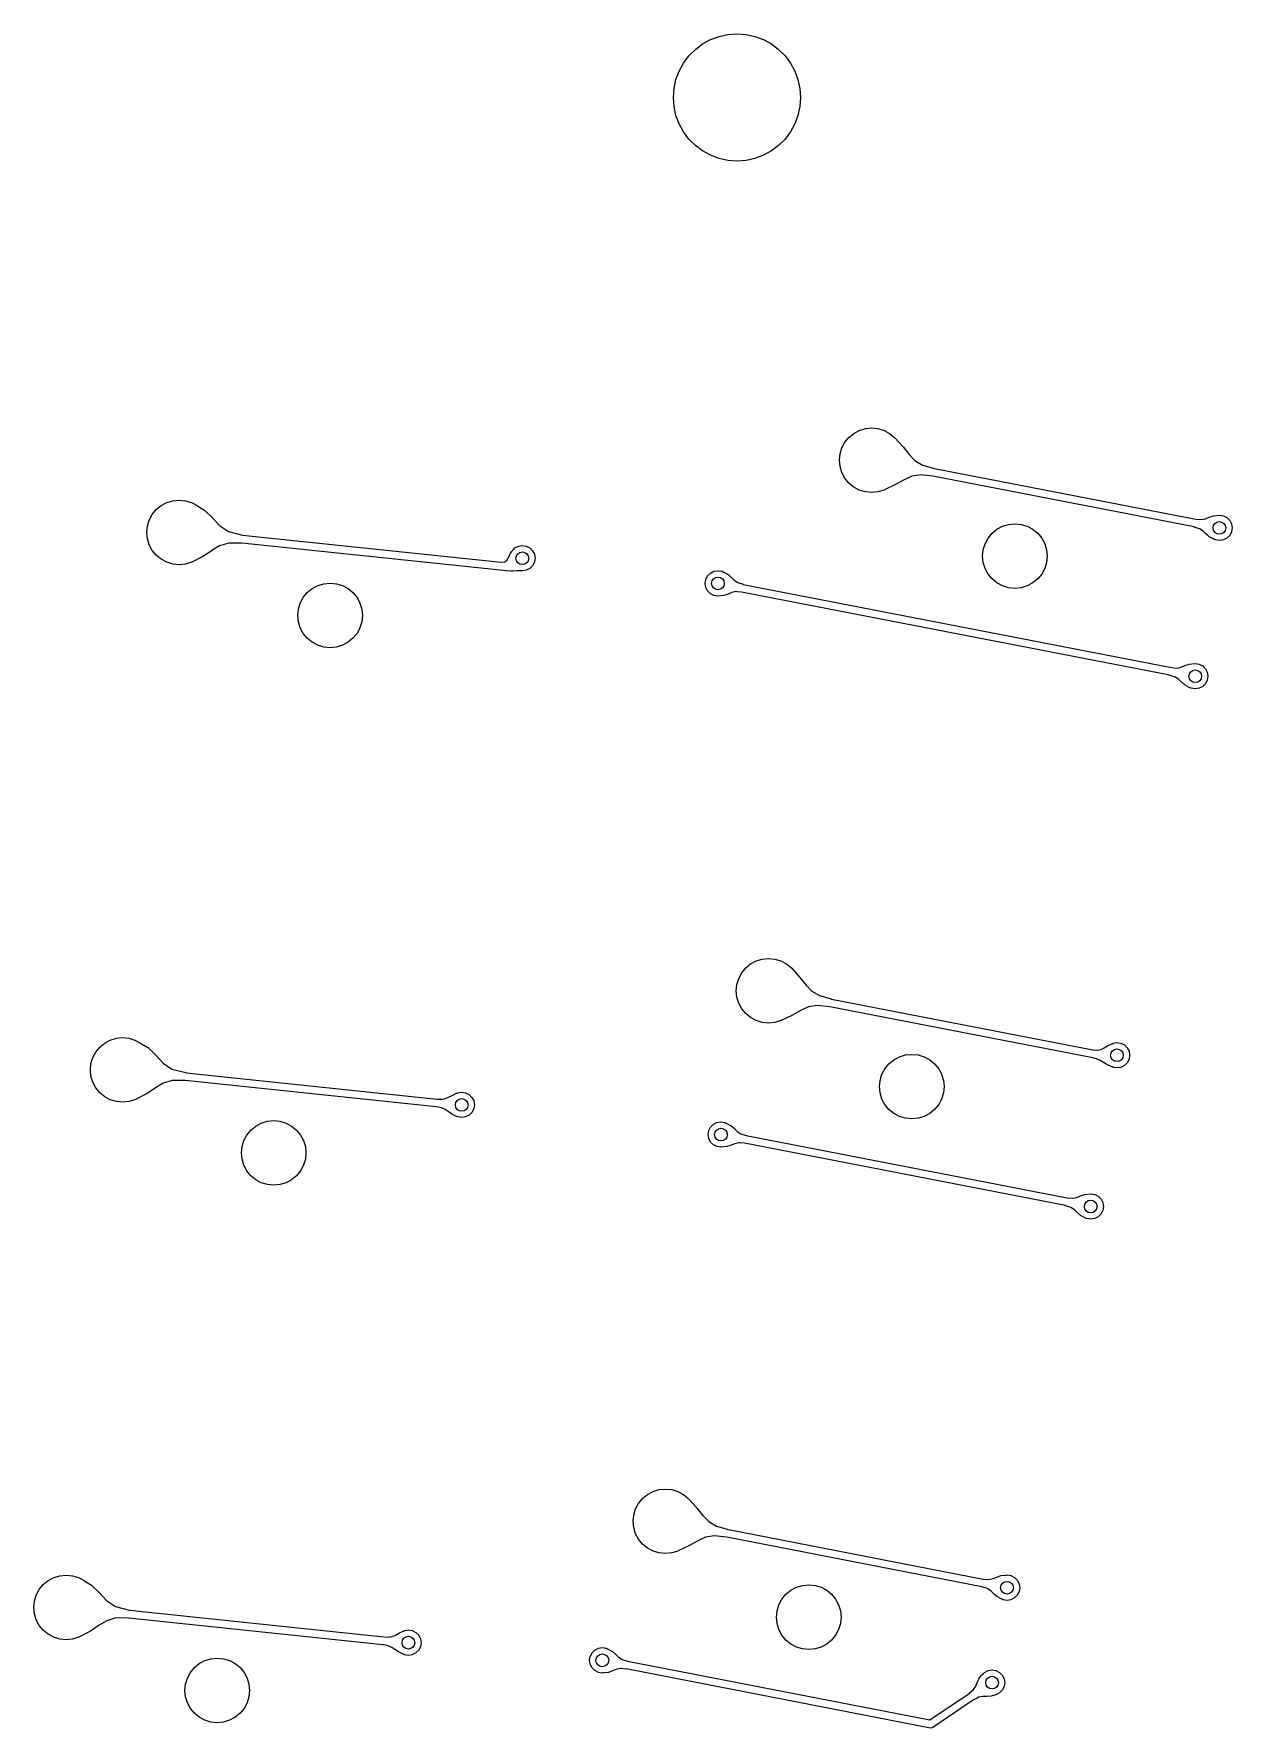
# Model space of a CAD drawing. Extents: x 95 to 380, y -206 to -92.
# Drawn here: x 94.7 to 132.4, y -144.9 to -91.6 of the extents above; entities that cross this region are included whole.
import ezdxf

# ---------------------------------------------------------------- set-up
doc = ezdxf.new("R2010")
doc.units = 0
doc.layers.add('BLACK', color=7, linetype='CONTINUOUS')

msp = doc.modelspace()

# ---------------------------------------------------------------- linework, layer by layer
at = {"layer": 'BLACK', "linetype": 'CONTINUOUS'}
for p, q in [((116.545373, -91.667852), (116.830003, -91.647495)), ((116.830003, -91.647495), (117.114633, -91.667852)), ((115.318504, -92.337774), (115.520282, -92.135996)), ((115.520282, -92.135996), (115.748721, -91.964988)), ((115.748721, -91.964988), (115.999173, -91.828231)), ((115.999173, -91.828231), (116.266538, -91.728509)), ((116.266538, -91.728509), (116.545373, -91.667852)), ((117.114633, -91.667852), (117.393468, -91.728509)), ((117.393468, -91.728509), (117.660833, -91.828231)), ((117.660833, -91.828231), (117.911285, -91.964988)), ((117.911285, -91.964988), (118.139724, -92.135996)), ((118.139724, -92.135996), (118.341502, -92.337774)), ((115.010739, -92.816665), (115.147496, -92.566213)), ((115.147496, -92.566213), (115.318504, -92.337774)), ((118.341502, -92.337774), (118.51251, -92.566213)), ((118.51251, -92.566213), (118.649267, -92.816665)), ((114.85036, -93.362865), (114.911017, -93.08403)), ((114.911017, -93.08403), (115.010739, -92.816665)), ((118.649267, -92.816665), (118.748989, -93.08403)), ((118.748989, -93.08403), (118.809646, -93.362865)), ((114.830003, -93.647495), (114.85036, -93.362865)), ((114.85036, -93.932125), (114.830003, -93.647495)), ((118.809646, -93.362865), (118.830003, -93.647495)), ((118.830003, -93.647495), (118.809646, -93.932125)), ((114.911017, -94.21096), (114.85036, -93.932125)), ((115.010739, -94.478325), (114.911017, -94.21096)), ((118.748989, -94.21096), (118.649267, -94.478325)), ((118.809646, -93.932125), (118.748989, -94.21096)), ((115.147496, -94.728777), (115.010739, -94.478325)), ((115.318504, -94.957216), (115.147496, -94.728777)), ((118.51251, -94.728777), (118.341502, -94.957216)), ((118.649267, -94.478325), (118.51251, -94.728777)), ((115.520282, -95.158994), (115.318504, -94.957216)), ((115.748721, -95.330002), (115.520282, -95.158994)), ((115.999173, -95.466759), (115.748721, -95.330002)), ((117.911285, -95.330002), (117.660833, -95.466759)), ((118.139724, -95.158994), (117.911285, -95.330002)), ((118.341502, -94.957216), (118.139724, -95.158994)), ((116.266538, -95.566481), (115.999173, -95.466759)), ((116.545373, -95.627138), (116.266538, -95.566481)), ((116.830003, -95.647495), (116.545373, -95.627138)), ((117.114633, -95.627138), (116.830003, -95.647495)), ((117.393468, -95.566481), (117.114633, -95.627138)), ((117.660833, -95.466759), (117.393468, -95.566481)), ((120.223337, -104.494719), (120.34969, -104.340758)), ((120.34969, -104.340758), (120.503651, -104.214405)), ((120.503651, -104.214405), (120.679304, -104.120516)), ((120.679304, -104.120516), (120.869898, -104.0627)), ((120.869898, -104.0627), (121.06811, -104.043178)), ((121.06811, -104.043178), (121.266322, -104.0627)), ((121.266322, -104.0627), (121.456916, -104.120516)), ((121.456916, -104.120516), (121.632569, -104.214405)), ((121.632569, -104.214405), (121.78653, -104.340758)), ((121.78653, -104.340758), (121.793357, -104.349076)), ((121.793357, -104.349076), (121.794345, -104.349487)), ((121.794345, -104.349487), (121.794771, -104.349937)), ((121.794771, -104.349937), (122.055661, -104.640522)), ((120.05211, -105.059178), (120.071632, -104.860966)), ((120.071632, -104.860966), (120.129448, -104.670372)), ((120.129448, -104.670372), (120.223337, -104.494719)), ((122.055661, -104.640522), (122.056126, -104.641073)), ((122.056126, -104.641073), (122.245694, -104.880357)), ((122.245694, -104.880357), (122.245699, -104.880363)), ((122.245699, -104.880363), (122.413623, -105.053454)), ((120.071632, -105.25739), (120.05211, -105.059178)), ((120.129448, -105.447984), (120.071632, -105.25739)), ((120.223337, -105.623637), (120.129448, -105.447984)), ((122.413623, -105.053454), (122.42733, -105.067583)), ((122.42733, -105.067583), (122.427332, -105.067585)), ((122.427332, -105.067585), (122.580677, -105.157118)), ((122.580677, -105.157118), (122.672215, -105.210564)), ((122.672215, -105.210564), (122.672217, -105.210564)), ((122.672217, -105.210564), (122.67222, -105.210566)), ((122.67222, -105.210566), (122.859328, -105.263241)), ((122.859328, -105.263241), (123.041399, -105.314498)), ((123.041399, -105.314498), (123.046305, -105.318362)), ((123.046305, -105.318362), (131.263704, -106.91383)), ((120.34969, -105.777598), (120.223337, -105.623637)), ((120.503651, -105.903951), (120.34969, -105.777598)), ((120.679304, -105.99784), (120.503651, -105.903951)), ((120.869898, -106.055656), (120.679304, -105.99784)), ((121.456916, -105.99784), (121.266322, -106.055656)), ((121.466831, -105.99254), (121.456916, -105.99784)), ((121.468057, -105.992471), (121.466831, -105.99254)), ((121.821694, -105.822087), (121.468057, -105.992471)), ((121.822395, -105.82172), (121.821694, -105.822087)), ((122.089288, -105.670097), (121.822395, -105.82172)), ((122.328677, -105.562737), (122.089288, -105.670097)), ((122.610246, -105.520196), (122.328677, -105.562737)), ((122.61025, -105.520196), (122.610246, -105.520196)), ((122.993374, -105.561667), (122.61025, -105.520196)), ((122.99644, -105.560907), (122.993374, -105.561667)), ((131.213189, -107.156249), (122.99644, -105.560907)), ((98.557396, -106.611896), (98.711357, -106.485543)), ((98.711357, -106.485543), (98.88701, -106.391654)), ((98.88701, -106.391654), (99.077604, -106.333838)), ((99.077604, -106.333838), (99.275816, -106.314316)), ((99.275816, -106.314316), (99.474028, -106.333838)), ((99.474028, -106.333838), (99.664622, -106.391654)), ((99.664622, -106.391654), (99.840275, -106.485543)), ((99.840275, -106.485543), (99.867739, -106.508082)), ((99.867739, -106.508082), (100.072888, -106.625675)), ((121.06811, -106.075178), (120.869898, -106.055656)), ((121.266322, -106.055656), (121.06811, -106.075178)), ((98.279338, -107.132104), (98.337154, -106.94151)), ((98.337154, -106.94151), (98.431043, -106.765857)), ((98.431043, -106.765857), (98.557396, -106.611896)), ((100.072888, -106.625675), (100.075215, -106.627428)), ((100.075215, -106.627428), (100.333327, -106.878042)), ((100.333327, -106.878042), (100.333803, -106.878533)), ((100.333803, -106.878533), (100.549623, -107.11514)), ((100.549623, -107.11514), (100.829046, -107.304807)), ((125.186741, -107.13598), (125.377335, -107.078164)), ((125.377335, -107.078164), (125.575547, -107.058642)), ((125.575547, -107.058642), (125.773759, -107.078164)), ((125.773759, -107.078164), (125.964353, -107.13598)), ((131.263704, -106.91383), (131.266694, -106.913045)), ((131.266694, -106.913045), (131.442099, -106.927047)), ((131.442099, -106.927047), (131.573709, -106.899125)), ((131.573709, -106.899125), (131.687466, -106.851259)), ((131.687466, -106.851259), (131.688176, -106.85099)), ((131.688176, -106.85099), (131.819876, -106.806105)), ((131.819876, -106.806105), (131.822394, -106.805548)), ((131.822394, -106.805548), (131.997395, -106.786882)), ((131.997395, -106.786882), (131.99887, -106.787316)), ((131.99887, -106.787316), (132.010303, -106.785506)), ((132.010303, -106.785506), (132.13391, -106.805083)), ((132.13391, -106.805083), (132.245417, -106.861899)), ((132.245417, -106.861899), (132.33391, -106.950392)), ((132.33391, -106.950392), (132.390726, -107.061899)), ((132.390726, -107.061899), (132.410303, -107.185506)), ((98.259816, -107.330316), (98.279338, -107.132104)), ((98.279338, -107.528528), (98.259816, -107.330316)), ((98.337154, -107.719122), (98.279338, -107.528528)), ((100.829046, -107.304807), (101.268683, -107.412697)), ((101.268683, -107.412697), (101.273996, -107.416598)), ((101.273996, -107.416598), (109.404693, -108.26929)), ((124.636885, -107.685836), (124.730774, -107.510183)), ((124.730774, -107.510183), (124.857127, -107.356222)), ((124.857127, -107.356222), (125.011088, -107.229869)), ((125.011088, -107.229869), (125.186741, -107.13598)), ((125.964353, -107.13598), (126.140006, -107.229869)), ((126.140006, -107.229869), (126.293967, -107.356222)), ((126.293967, -107.356222), (126.42032, -107.510183)), ((126.42032, -107.510183), (126.514209, -107.685836)), ((131.218573, -107.160738), (131.213189, -107.156249)), ((131.38567, -107.212847), (131.218573, -107.160738)), ((131.385675, -107.212849), (131.38567, -107.212847)), ((131.496986, -107.286945), (131.385675, -107.212849)), ((131.49699, -107.286948), (131.496986, -107.286945)), ((131.496992, -107.28695), (131.49699, -107.286948)), ((131.58436, -107.37292), (131.496992, -107.28695)), ((131.584898, -107.373416), (131.58436, -107.37292)), ((131.631518, -107.413693), (131.584898, -107.373416)), ((131.689711, -107.463966), (131.631518, -107.413693)), ((131.691785, -107.465399), (131.689711, -107.463966)), ((131.789116, -107.518145), (131.691785, -107.465399)), ((131.845848, -107.54889), (131.789116, -107.518145)), ((131.846913, -107.549398), (131.845848, -107.54889)), ((131.854287, -107.549416), (131.846913, -107.549398)), ((131.886696, -107.565929), (131.854287, -107.549416)), ((132.010303, -107.585506), (131.886696, -107.565929)), ((132.13391, -107.565929), (132.010303, -107.585506)), ((132.245417, -107.509113), (132.13391, -107.565929)), ((132.33391, -107.42062), (132.245417, -107.509113)), ((132.390726, -107.309113), (132.33391, -107.42062)), ((132.410303, -107.185506), (132.390726, -107.309113)), ((98.431043, -107.894775), (98.337154, -107.719122)), ((98.557396, -108.048736), (98.431043, -107.894775)), ((98.711357, -108.175089), (98.557396, -108.048736)), ((98.88701, -108.268978), (98.711357, -108.175089)), ((100.044, -108.075228), (99.675894, -108.26322)), ((100.045255, -108.074485), (100.044, -108.075228)), ((100.313176, -107.89244), (100.045255, -108.074485)), ((100.313206, -107.892421), (100.313176, -107.89244)), ((100.550519, -107.74647), (100.313206, -107.892421)), ((100.836855, -107.661946), (100.550519, -107.74647)), ((100.83686, -107.661945), (100.836855, -107.661946)), ((101.241884, -107.663713), (100.83686, -107.661945)), ((101.245217, -107.66254), (101.241884, -107.663713)), ((109.37938, -108.515596), (101.245217, -107.66254)), ((109.602129, -108.19478), (109.649061, -108.09782)), ((109.649061, -108.09782), (109.701622, -107.981634)), ((109.701622, -107.981634), (109.702882, -107.979491)), ((109.702882, -107.979491), (109.740713, -107.928465)), ((109.740713, -107.928465), (109.752526, -107.905283)), ((109.752526, -107.905283), (109.773317, -107.884491)), ((109.773317, -107.884491), (109.785223, -107.868434)), ((109.785223, -107.868434), (109.792904, -107.863829)), ((109.792904, -107.863829), (109.793764, -107.864044)), ((109.793764, -107.864044), (109.841019, -107.81679)), ((109.841019, -107.81679), (109.952526, -107.759974)), ((109.952526, -107.759974), (110.076133, -107.740397)), ((110.076133, -107.740397), (110.19974, -107.759974)), ((110.19974, -107.759974), (110.311247, -107.81679)), ((110.311247, -107.81679), (110.39974, -107.905283)), ((110.39974, -107.905283), (110.456556, -108.01679)), ((110.456556, -108.01679), (110.476133, -108.140397)), ((110.476133, -108.140397), (110.456556, -108.264004)), ((124.559547, -108.074642), (124.579069, -107.87643)), ((124.579069, -108.272854), (124.559547, -108.074642)), ((124.579069, -107.87643), (124.636885, -107.685836)), ((126.514209, -107.685836), (126.572025, -107.87643)), ((126.572025, -107.87643), (126.591547, -108.074642)), ((126.591547, -108.074642), (126.572025, -108.272854)), ((99.077604, -108.326794), (98.88701, -108.268978)), ((99.275816, -108.346316), (99.077604, -108.326794)), ((99.474028, -108.326794), (99.275816, -108.346316)), ((99.664622, -108.268978), (99.474028, -108.326794)), ((99.675306, -108.263266), (99.664622, -108.268978)), ((99.675894, -108.26322), (99.675306, -108.263266)), ((109.384595, -108.518361), (109.37938, -108.515596)), ((109.546368, -108.533753), (109.384595, -108.518361)), ((109.404693, -108.26929), (109.408524, -108.267733)), ((109.408524, -108.267733), (109.529407, -108.256626)), ((109.529407, -108.256626), (109.602129, -108.19478)), ((109.546767, -108.533784), (109.546368, -108.533753)), ((109.561106, -108.534654), (109.546767, -108.533784)), ((109.727357, -108.552089), (109.561106, -108.534654)), ((109.732239, -108.552603), (109.727357, -108.552089)), ((109.751301, -108.546956), (109.732239, -108.552603)), ((109.765775, -108.542669), (109.751301, -108.546956)), ((109.777225, -108.542836), (109.765775, -108.542669)), ((109.777519, -108.542836), (109.777225, -108.542836)), ((109.901448, -108.541518), (109.777519, -108.542836)), ((109.901449, -108.541519), (109.901448, -108.541518)), ((110.064536, -108.540471), (109.901449, -108.541519)), ((110.067859, -108.539086), (110.064536, -108.540471)), ((110.076133, -108.540397), (110.067859, -108.539086)), ((110.19974, -108.52082), (110.076133, -108.540397)), ((110.311247, -108.464004), (110.19974, -108.52082)), ((110.39974, -108.375511), (110.311247, -108.464004)), ((110.456556, -108.264004), (110.39974, -108.375511)), ((115.849059, -108.809709), (115.905875, -108.698202)), ((115.905875, -108.698202), (115.994368, -108.609709)), ((115.994368, -108.609709), (116.105875, -108.552893)), ((116.105875, -108.552893), (116.229482, -108.533316)), ((116.229482, -108.533316), (116.353089, -108.552893)), ((116.353089, -108.552893), (116.385503, -108.569408)), ((116.385503, -108.569408), (116.392869, -108.569427)), ((116.392869, -108.569427), (116.393943, -108.56994)), ((116.393943, -108.56994), (116.548009, -108.653492)), ((116.548009, -108.653492), (116.550089, -108.654931)), ((116.550089, -108.654931), (116.654844, -108.745613)), ((124.636885, -108.463448), (124.579069, -108.272854)), ((124.730774, -108.639101), (124.636885, -108.463448)), ((124.857127, -108.793062), (124.730774, -108.639101)), ((126.42032, -108.639101), (126.293967, -108.793062)), ((126.514209, -108.463448), (126.42032, -108.639101)), ((126.572025, -108.272854), (126.514209, -108.463448)), ((103.184147, -109.376993), (103.3105, -109.223032)), ((103.3105, -109.223032), (103.464461, -109.096679)), ((103.464461, -109.096679), (103.640114, -109.00279)), ((103.640114, -109.00279), (103.830708, -108.944974)), ((103.830708, -108.944974), (104.02892, -108.925452)), ((104.02892, -108.925452), (104.227132, -108.944974)), ((104.227132, -108.944974), (104.417726, -109.00279)), ((104.417726, -109.00279), (104.593379, -109.096679)), ((104.593379, -109.096679), (104.74734, -109.223032)), ((104.74734, -109.223032), (104.873693, -109.376993)), ((115.829482, -108.933316), (115.849059, -108.809709)), ((115.849059, -109.056923), (115.829482, -108.933316)), ((115.905875, -109.16843), (115.849059, -109.056923)), ((115.994368, -109.256923), (115.905875, -109.16843)), ((116.666011, -109.220088), (116.552294, -109.26776)), ((116.654844, -108.745613), (116.655403, -108.74613)), ((116.655403, -108.74613), (116.742696, -108.832256)), ((116.797607, -109.192313), (116.666011, -109.220088)), ((116.742696, -108.832256), (116.853974, -108.906499)), ((116.797608, -109.192313), (116.797607, -109.192313)), ((116.797609, -109.192313), (116.797608, -109.192313)), ((116.835964, -109.195386), (116.797609, -109.192313)), ((116.972966, -109.206365), (116.835964, -109.195386)), ((116.853974, -108.906499), (116.853977, -108.9065)), ((116.853977, -108.9065), (117.021097, -108.958674)), ((116.975846, -109.205608), (116.972966, -109.206365)), ((130.451307, -111.822787), (116.975846, -109.205608)), ((117.021097, -108.958674), (117.026557, -108.963229)), ((117.026557, -108.963229), (130.502017, -111.580407)), ((125.011088, -108.919415), (124.857127, -108.793062)), ((125.186741, -109.013304), (125.011088, -108.919415)), ((125.377335, -109.07112), (125.186741, -109.013304)), ((125.575547, -109.090642), (125.377335, -109.07112)), ((125.773759, -109.07112), (125.575547, -109.090642)), ((125.964353, -109.013304), (125.773759, -109.07112)), ((126.140006, -108.919415), (125.964353, -109.013304)), ((126.293967, -108.793062), (126.140006, -108.919415)), ((103.01292, -109.941452), (103.032442, -109.74324)), ((103.032442, -109.74324), (103.090258, -109.552646)), ((103.090258, -109.552646), (103.184147, -109.376993)), ((104.873693, -109.376993), (104.967582, -109.552646)), ((104.967582, -109.552646), (105.025398, -109.74324)), ((105.025398, -109.74324), (105.04492, -109.941452)), ((116.105875, -109.313739), (115.994368, -109.256923)), ((116.229482, -109.333316), (116.105875, -109.313739)), ((116.240906, -109.331506), (116.229482, -109.333316)), ((116.242387, -109.331943), (116.240906, -109.331506)), ((116.417336, -109.313336), (116.242387, -109.331943)), ((116.419863, -109.31278), (116.417336, -109.313336)), ((116.551535, -109.268048), (116.419863, -109.31278)), ((116.552294, -109.26776), (116.551535, -109.268048)), ((103.032442, -110.139664), (103.01292, -109.941452)), ((103.090258, -110.330258), (103.032442, -110.139664)), ((105.025398, -110.139664), (104.967582, -110.330258)), ((105.04492, -109.941452), (105.025398, -110.139664)), ((103.184147, -110.505911), (103.090258, -110.330258)), ((103.3105, -110.659872), (103.184147, -110.505911)), ((103.464461, -110.786225), (103.3105, -110.659872)), ((103.640114, -110.880114), (103.464461, -110.786225)), ((104.593379, -110.786225), (104.417726, -110.880114)), ((104.74734, -110.659872), (104.593379, -110.786225)), ((104.873693, -110.505911), (104.74734, -110.659872)), ((104.967582, -110.330258), (104.873693, -110.505911)), ((103.830708, -110.93793), (103.640114, -110.880114)), ((104.02892, -110.957452), (103.830708, -110.93793)), ((104.227132, -110.93793), (104.02892, -110.957452)), ((104.417726, -110.880114), (104.227132, -110.93793)), ((130.456768, -111.827342), (130.451307, -111.822787)), ((130.623887, -111.879514), (130.456768, -111.827342)), ((130.502017, -111.580407), (130.504898, -111.579651)), ((130.504898, -111.579651), (130.680256, -111.593703)), ((130.62389, -111.879515), (130.623887, -111.879514)), ((130.735168, -111.953758), (130.62389, -111.879515)), ((130.680256, -111.593703), (130.811853, -111.565926)), ((130.811853, -111.565926), (130.925577, -111.518251)), ((130.925577, -111.518251), (130.926322, -111.517968)), ((130.926322, -111.517968), (131.058002, -111.473233)), ((131.058002, -111.473233), (131.060526, -111.472678)), ((131.060526, -111.472678), (131.235479, -111.454072)), ((131.235479, -111.454072), (131.236961, -111.454509)), ((131.236961, -111.454509), (131.248384, -111.4527)), ((131.248384, -111.4527), (131.371991, -111.472277)), ((131.371991, -111.472277), (131.483498, -111.529093)), ((131.483498, -111.529093), (131.571991, -111.617586)), ((131.571991, -111.617586), (131.628807, -111.729093)), ((131.628807, -111.729093), (131.648384, -111.8527)), ((131.648384, -111.8527), (131.628807, -111.976307)), ((130.822461, -112.039884), (130.735168, -111.953758)), ((130.82302, -112.040401), (130.822461, -112.039884)), ((130.927775, -112.131082), (130.82302, -112.040401)), ((130.929855, -112.132521), (130.927775, -112.131082)), ((131.083922, -112.216075), (130.929855, -112.132521)), ((131.084996, -112.216588), (131.083922, -112.216075)), ((131.09236, -112.216606), (131.084996, -112.216588)), ((131.124777, -112.233123), (131.09236, -112.216606)), ((131.248384, -112.2527), (131.124777, -112.233123)), ((131.371991, -112.233123), (131.248384, -112.2527)), ((131.483498, -112.176307), (131.371991, -112.233123)), ((131.571991, -112.087814), (131.483498, -112.176307)), ((131.628807, -111.976307), (131.571991, -112.087814)), ((117.105943, -121.028417), (117.259904, -120.902064)), ((117.259904, -120.902064), (117.435557, -120.808175)), ((117.435557, -120.808175), (117.626151, -120.750359)), ((117.626151, -120.750359), (117.824363, -120.730837)), ((117.824363, -120.730837), (118.022575, -120.750359)), ((118.022575, -120.750359), (118.213169, -120.808175)), ((118.213169, -120.808175), (118.388822, -120.902064)), ((118.388822, -120.902064), (118.542783, -121.028417)), ((116.827885, -121.548625), (116.885701, -121.358031)), ((116.885701, -121.358031), (116.97959, -121.182378)), ((116.97959, -121.182378), (117.105943, -121.028417)), ((118.542783, -121.028417), (118.54961, -121.036735)), ((118.54961, -121.036735), (118.550598, -121.037146)), ((118.550598, -121.037146), (118.551024, -121.037596)), ((118.551024, -121.037596), (118.811914, -121.328182)), ((118.811914, -121.328182), (118.812379, -121.328733)), ((118.812379, -121.328733), (119.001947, -121.568018)), ((116.808363, -121.746837), (116.827885, -121.548625)), ((116.827885, -121.945049), (116.808363, -121.746837)), ((116.885701, -122.135643), (116.827885, -121.945049)), ((119.001947, -121.568018), (119.001952, -121.568024)), ((119.001952, -121.568024), (119.183583, -121.755245)), ((119.183583, -121.755245), (119.428466, -121.898227)), ((119.428466, -121.898227), (119.428468, -121.898227)), ((119.428468, -121.898227), (119.428471, -121.898229)), ((119.428471, -121.898229), (119.614357, -121.95056)), ((119.614357, -121.95056), (119.797651, -122.002161)), ((119.797651, -122.002161), (119.802549, -122.006018)), ((119.802549, -122.006018), (128.029847, -123.603389)), ((116.97959, -122.311296), (116.885701, -122.135643)), ((117.105943, -122.465257), (116.97959, -122.311296)), ((117.259904, -122.59161), (117.105943, -122.465257)), ((118.577948, -122.509747), (118.22431, -122.68013)), ((118.578649, -122.50938), (118.577948, -122.509747)), ((118.845545, -122.357757), (118.578649, -122.50938)), ((118.845547, -122.357756), (118.845545, -122.357757)), ((119.08493, -122.250399), (118.845547, -122.357756)), ((119.366499, -122.207859), (119.08493, -122.250399)), ((119.366503, -122.207859), (119.366499, -122.207859)), ((119.749626, -122.24933), (119.366503, -122.207859)), ((119.752703, -122.248567), (119.749626, -122.24933)), ((127.979626, -123.845865), (119.752703, -122.248567)), ((117.435557, -122.685499), (117.259904, -122.59161)), ((117.626151, -122.743315), (117.435557, -122.685499)), ((117.824363, -122.762837), (117.626151, -122.743315)), ((118.022575, -122.743315), (117.824363, -122.762837)), ((118.213169, -122.685499), (118.022575, -122.743315)), ((118.223084, -122.680199), (118.213169, -122.685499)), ((118.22431, -122.68013), (118.223084, -122.680199)), ((96.654062, -123.672723), (96.780415, -123.518762)), ((96.780415, -123.518762), (96.934376, -123.392409)), ((96.934376, -123.392409), (97.110029, -123.29852)), ((97.110029, -123.29852), (97.300623, -123.240704)), ((97.300623, -123.240704), (97.498835, -123.221182)), ((97.498835, -123.221182), (97.697047, -123.240704)), ((97.697047, -123.240704), (97.887641, -123.29852)), ((97.887641, -123.29852), (98.063294, -123.392409)), ((98.063294, -123.392409), (98.090758, -123.414948)), ((98.090758, -123.414948), (98.295907, -123.532541)), ((98.295907, -123.532541), (98.298234, -123.534294)), ((98.298234, -123.534294), (98.556346, -123.784908)), ((128.029847, -123.603389), (128.032512, -123.602711)), ((128.032512, -123.602711), (128.158519, -123.614724)), ((128.158519, -123.614724), (128.177885, -123.616571)), ((128.177885, -123.616571), (128.177885, -123.61657)), ((128.177885, -123.61657), (128.177886, -123.616571)), ((128.177886, -123.616571), (128.287542, -123.594401)), ((128.287542, -123.594401), (128.380289, -123.545171)), ((128.380289, -123.545171), (128.48502, -123.479164)), ((128.48502, -123.479164), (128.486003, -123.478611)), ((128.486003, -123.478611), (128.621346, -123.411048)), ((128.621346, -123.411048), (128.630278, -123.41042)), ((128.630278, -123.41042), (128.630522, -123.410632)), ((128.630522, -123.410632), (128.66202, -123.394583)), ((128.66202, -123.394583), (128.785627, -123.375006)), ((128.785627, -123.375006), (128.909234, -123.394583)), ((128.909234, -123.394583), (129.020741, -123.451399)), ((129.020741, -123.451399), (129.109234, -123.539892)), ((129.109234, -123.539892), (129.16605, -123.651399)), ((96.482835, -124.237182), (96.502357, -124.03897)), ((96.502357, -124.03897), (96.560173, -123.848376)), ((96.560173, -123.848376), (96.654062, -123.672723)), ((98.556346, -123.784908), (98.556822, -123.785399)), ((98.556822, -123.785399), (98.772642, -124.022005)), ((98.772642, -124.022005), (99.052065, -124.211671)), ((121.487027, -124.197842), (121.61338, -124.043881)), ((121.61338, -124.043881), (121.767341, -123.917528)), ((121.767341, -123.917528), (121.942994, -123.823639)), ((121.942994, -123.823639), (122.133588, -123.765823)), ((122.133588, -123.765823), (122.3318, -123.746301)), ((122.3318, -123.746301), (122.530012, -123.765823)), ((122.530012, -123.765823), (122.720606, -123.823639)), ((122.720606, -123.823639), (122.896259, -123.917528)), ((122.896259, -123.917528), (123.05022, -124.043881)), ((123.05022, -124.043881), (123.176573, -124.197842)), ((127.984934, -123.849842), (127.979626, -123.845865)), ((128.146824, -123.891239), (127.984934, -123.849842)), ((128.146826, -123.89124), (128.146824, -123.891239)), ((128.263028, -123.941773), (128.146826, -123.89124)), ((128.358752, -123.999973), (128.263028, -123.941773)), ((128.358786, -123.999982), (128.358752, -123.999973)), ((128.358782, -123.999991), (128.358786, -123.999982)), ((128.469489, -124.066861), (128.358782, -123.999991)), ((128.470509, -124.06741), (128.469489, -124.066861)), ((128.587118, -124.122926), (128.470509, -124.06741)), ((128.608728, -124.133215), (128.587118, -124.122926)), ((128.621457, -124.139275), (128.608728, -124.133215)), ((128.621982, -124.139509), (128.621457, -124.139275)), ((128.630818, -124.13953), (128.621982, -124.139509)), ((128.66202, -124.155429), (128.630818, -124.13953)), ((128.785627, -124.175006), (128.66202, -124.155429)), ((128.909234, -124.155429), (128.785627, -124.175006)), ((129.020741, -124.098613), (128.909234, -124.155429)), ((129.109234, -124.01012), (129.020741, -124.098613)), ((129.16605, -123.898613), (129.109234, -124.01012)), ((129.16605, -123.651399), (129.185627, -123.775006)), ((129.185627, -123.775006), (129.16605, -123.898613)), ((96.502357, -124.435394), (96.482835, -124.237182)), ((96.560173, -124.625988), (96.502357, -124.435394)), ((96.654062, -124.801641), (96.560173, -124.625988)), ((98.773537, -124.653335), (98.536225, -124.799286)), ((99.059874, -124.56881), (98.773537, -124.653335)), ((99.052065, -124.211671), (99.491702, -124.319561)), ((99.059877, -124.568809), (99.059874, -124.56881)), ((99.464903, -124.570577), (99.059877, -124.568809)), ((99.468218, -124.569411), (99.464903, -124.570577)), ((107.365976, -125.397707), (99.468218, -124.569411)), ((99.491702, -124.319561), (99.497028, -124.323471)), ((99.497028, -124.323471), (107.396045, -125.151899)), ((121.3158, -124.762301), (121.335322, -124.564089)), ((121.335322, -124.564089), (121.393138, -124.373495)), ((121.393138, -124.373495), (121.487027, -124.197842)), ((123.176573, -124.197842), (123.270462, -124.373495)), ((123.270462, -124.373495), (123.328278, -124.564089)), ((123.328278, -124.564089), (123.3478, -124.762301)), ((96.780415, -124.955602), (96.654062, -124.801641)), ((96.934376, -125.081955), (96.780415, -124.955602)), ((97.110029, -125.175844), (96.934376, -125.081955)), ((97.300623, -125.23366), (97.110029, -125.175844)), ((97.498835, -125.253182), (97.300623, -125.23366)), ((97.697047, -125.23366), (97.498835, -125.253182)), ((97.887641, -125.175844), (97.697047, -125.23366)), ((97.898325, -125.170132), (97.887641, -125.175844)), ((97.898913, -125.170086), (97.898325, -125.170132)), ((98.26702, -124.982094), (97.898913, -125.170086)), ((98.268275, -124.981351), (98.26702, -124.982094)), ((98.536195, -124.799305), (98.268275, -124.981351)), ((98.536225, -124.799286), (98.536195, -124.799305)), ((107.396045, -125.151899), (107.398141, -125.151201)), ((107.398141, -125.151201), (107.548527, -125.15671)), ((107.548527, -125.15671), (107.661836, -125.136482)), ((107.661836, -125.136482), (107.757296, -125.094781)), ((107.757296, -125.094781), (107.86479, -125.036415)), ((107.86479, -125.036415), (107.86533, -125.036142)), ((107.86533, -125.036142), (108.004188, -124.970826)), ((108.004188, -124.970826), (108.013133, -124.970406)), ((108.013133, -124.970406), (108.013442, -124.970688)), ((108.013442, -124.970688), (108.044727, -124.954748)), ((108.044727, -124.954748), (108.168334, -124.935171)), ((108.168334, -124.935171), (108.291941, -124.954748)), ((108.291941, -124.954748), (108.403448, -125.011564)), ((108.403448, -125.011564), (108.491941, -125.100057)), ((108.491941, -125.100057), (108.548757, -125.211564)), ((108.548757, -125.211564), (108.568334, -125.335171)), ((121.335322, -124.960513), (121.3158, -124.762301)), ((121.393138, -125.151107), (121.335322, -124.960513)), ((121.487027, -125.32676), (121.393138, -125.151107)), ((123.270462, -125.151107), (123.176573, -125.32676)), ((123.328278, -124.960513), (123.270462, -125.151107)), ((123.3478, -124.762301), (123.328278, -124.960513)), ((107.371669, -125.401437), (107.365976, -125.397707)), ((107.423341, -125.411238), (107.371669, -125.401437)), ((107.534951, -125.432407), (107.423341, -125.411238)), ((107.534952, -125.432407), (107.534951, -125.432407)), ((107.534955, -125.432408), (107.534952, -125.432407)), ((107.605974, -125.463785), (107.534955, -125.432408)), ((107.650387, -125.483408), (107.605974, -125.463785)), ((107.65039, -125.483409), (107.650387, -125.483408)), ((107.650393, -125.483411), (107.65039, -125.483409)), ((107.650395, -125.483412), (107.650393, -125.483411)), ((107.650396, -125.483413), (107.650395, -125.483412)), ((107.744279, -125.548429), (107.650396, -125.483413)), ((107.744315, -125.548454), (107.744279, -125.548429)), ((107.852972, -125.623098), (107.744315, -125.548454)), ((107.854346, -125.62391), (107.852972, -125.623098)), ((108.004048, -125.699091), (107.854346, -125.62391)), ((108.00479, -125.699432), (108.004048, -125.699091)), ((108.013045, -125.699451), (108.00479, -125.699432)), ((108.044727, -125.715594), (108.013045, -125.699451)), ((108.168334, -125.735171), (108.044727, -125.715594)), ((108.291941, -125.715594), (108.168334, -125.735171)), ((108.403448, -125.658778), (108.291941, -125.715594)), ((108.491941, -125.570285), (108.403448, -125.658778)), ((108.548757, -125.458778), (108.491941, -125.570285)), ((108.568334, -125.335171), (108.548757, -125.458778)), ((121.61338, -125.480721), (121.487027, -125.32676)), ((121.767341, -125.607074), (121.61338, -125.480721)), ((121.942994, -125.700963), (121.767341, -125.607074)), ((122.133588, -125.758779), (121.942994, -125.700963)), ((122.3318, -125.778301), (122.133588, -125.758779)), ((122.530012, -125.758779), (122.3318, -125.778301)), ((122.720606, -125.700963), (122.530012, -125.758779)), ((122.896259, -125.607074), (122.720606, -125.700963)), ((123.05022, -125.480721), (122.896259, -125.607074)), ((123.176573, -125.32676), (123.05022, -125.480721)), ((101.313277, -126.459512), (101.407166, -126.283859)), ((101.407166, -126.283859), (101.533519, -126.129898)), ((101.533519, -126.129898), (101.68748, -126.003545)), ((101.68748, -126.003545), (101.863133, -125.909656)), ((101.863133, -125.909656), (102.053727, -125.85184)), ((102.053727, -125.85184), (102.251939, -125.832318)), ((102.251939, -125.832318), (102.450151, -125.85184)), ((102.450151, -125.85184), (102.640745, -125.909656)), ((102.640745, -125.909656), (102.816398, -126.003545)), ((102.816398, -126.003545), (102.970359, -126.129898)), ((102.970359, -126.129898), (103.096712, -126.283859)), ((103.096712, -126.283859), (103.190601, -126.459512)), ((115.923261, -126.269724), (115.942838, -126.146117)), ((115.942838, -126.393331), (115.923261, -126.269724)), ((115.942838, -126.146117), (115.999654, -126.03461)), ((115.999654, -126.03461), (116.088147, -125.946117)), ((116.088147, -125.946117), (116.199654, -125.889301)), ((116.199654, -125.889301), (116.323261, -125.869724)), ((116.323261, -125.869724), (116.446868, -125.889301)), ((116.446868, -125.889301), (116.479282, -125.905816)), ((116.479282, -125.905816), (116.486648, -125.905835)), ((116.486648, -125.905835), (116.487722, -125.906348)), ((116.487722, -125.906348), (116.641788, -125.9899)), ((116.641788, -125.9899), (116.643868, -125.991339)), ((116.643868, -125.991339), (116.748623, -126.082021)), ((116.748623, -126.082021), (116.749182, -126.082538)), ((116.749182, -126.082538), (116.836475, -126.168664)), ((116.836475, -126.168664), (116.947753, -126.242907)), ((116.947753, -126.242907), (116.947756, -126.242908)), ((116.947756, -126.242908), (117.114876, -126.295082)), ((117.114876, -126.295082), (117.120278, -126.299588)), ((117.120278, -126.299588), (127.216335, -128.25995)), ((101.235939, -126.848318), (101.255461, -126.650106)), ((101.255461, -126.650106), (101.313277, -126.459512)), ((103.190601, -126.459512), (103.248417, -126.650106)), ((103.248417, -126.650106), (103.267939, -126.848318)), ((115.999654, -126.504838), (115.942838, -126.393331)), ((116.088147, -126.593331), (115.999654, -126.504838)), ((116.199654, -126.650147), (116.088147, -126.593331)), ((116.323261, -126.669724), (116.199654, -126.650147)), ((116.334685, -126.667914), (116.323261, -126.669724)), ((116.336166, -126.668351), (116.334685, -126.667914)), ((116.511115, -126.649744), (116.336166, -126.668351)), ((116.513642, -126.649188), (116.511115, -126.649744)), ((116.645314, -126.604456), (116.513642, -126.649188)), ((116.646073, -126.604168), (116.645314, -126.604456)), ((116.75979, -126.556496), (116.646073, -126.604168)), ((116.891386, -126.528721), (116.75979, -126.556496)), ((116.891387, -126.528721), (116.891386, -126.528721)), ((116.891388, -126.528721), (116.891387, -126.528721)), ((116.929743, -126.531794), (116.891388, -126.528721)), ((117.066745, -126.542773), (116.929743, -126.531794)), ((117.069705, -126.541995), (117.066745, -126.542773)), ((127.165765, -128.502358), (117.069705, -126.541995)), ((101.255461, -127.04653), (101.235939, -126.848318)), ((101.313277, -127.237124), (101.255461, -127.04653)), ((101.407166, -127.412777), (101.313277, -127.237124)), ((103.190601, -127.237124), (103.096712, -127.412777)), ((103.248417, -127.04653), (103.190601, -127.237124)), ((103.267939, -126.848318), (103.248417, -127.04653)), ((101.533519, -127.566738), (101.407166, -127.412777)), ((101.68748, -127.693091), (101.533519, -127.566738)), ((101.863133, -127.78698), (101.68748, -127.693091)), ((102.053727, -127.844796), (101.863133, -127.78698)), ((102.251939, -127.864318), (102.053727, -127.844796)), ((102.450151, -127.844796), (102.251939, -127.864318)), ((102.640745, -127.78698), (102.450151, -127.844796)), ((102.816398, -127.693091), (102.640745, -127.78698)), ((102.970359, -127.566738), (102.816398, -127.693091)), ((103.096712, -127.412777), (102.970359, -127.566738)), ((127.216335, -128.25995), (127.219296, -128.259173)), ((127.219296, -128.259173), (127.394655, -128.273224)), ((127.394655, -128.273224), (127.526252, -128.245446)), ((127.526252, -128.245446), (127.639979, -128.197765)), ((127.639979, -128.197765), (127.640728, -128.197481)), ((127.640728, -128.197481), (127.772402, -128.152747)), ((127.772402, -128.152747), (127.774926, -128.152192)), ((127.774926, -128.152192), (127.94988, -128.133585)), ((127.94988, -128.133585), (127.951362, -128.134022)), ((127.951362, -128.134022), (127.962785, -128.132213)), ((127.962785, -128.132213), (128.086392, -128.15179)), ((128.086392, -128.15179), (128.197899, -128.208606)), ((128.197899, -128.208606), (128.286392, -128.297099)), ((128.286392, -128.297099), (128.343208, -128.408606)), ((128.343208, -128.408606), (128.362785, -128.532213)), ((127.171167, -128.506864), (127.165765, -128.502358)), ((127.338286, -128.559035), (127.171167, -128.506864)), ((127.338289, -128.559036), (127.338286, -128.559035)), ((127.449563, -128.633274), (127.338289, -128.559036)), ((127.449564, -128.633275), (127.449563, -128.633274)), ((127.536868, -128.719406), (127.449564, -128.633275)), ((127.537428, -128.719923), (127.536868, -128.719406)), ((127.642174, -128.810595), (127.537428, -128.719923)), ((127.644253, -128.812034), (127.642174, -128.810595)), ((127.798323, -128.895588), (127.644253, -128.812034)), ((127.799397, -128.896101), (127.798323, -128.895588)), ((127.806761, -128.896119), (127.799397, -128.896101)), ((127.839178, -128.912636), (127.806761, -128.896119)), ((127.962785, -128.932213), (127.839178, -128.912636)), ((128.086392, -128.912636), (127.962785, -128.932213)), ((128.197899, -128.85582), (128.086392, -128.912636)), ((128.286392, -128.767327), (128.197899, -128.85582)), ((128.343208, -128.65582), (128.286392, -128.767327)), ((128.362785, -128.532213), (128.343208, -128.65582)), ((114.191806, -137.495839), (114.3824, -137.438023)), ((114.3824, -137.438023), (114.580612, -137.418501)), ((114.580612, -137.418501), (114.778824, -137.438023)), ((114.778824, -137.438023), (114.969418, -137.495839)), ((113.64195, -138.045695), (113.735839, -137.870042)), ((113.735839, -137.870042), (113.862192, -137.716081)), ((113.862192, -137.716081), (114.016153, -137.589728)), ((114.016153, -137.589728), (114.191806, -137.495839)), ((114.969418, -137.495839), (115.145071, -137.589728)), ((115.145071, -137.589728), (115.299032, -137.716081)), ((115.299032, -137.716081), (115.305859, -137.724399)), ((115.305859, -137.724399), (115.306847, -137.72481)), ((115.306847, -137.72481), (115.307273, -137.72526)), ((115.307273, -137.72526), (115.568163, -138.015845)), ((115.568163, -138.015845), (115.568628, -138.016396)), ((115.568628, -138.016396), (115.758196, -138.255681)), ((113.564612, -138.434501), (113.584134, -138.236289)), ((113.584134, -138.632713), (113.564612, -138.434501)), ((113.584134, -138.236289), (113.64195, -138.045695)), ((115.758196, -138.255681), (115.758201, -138.255687)), ((115.758201, -138.255687), (115.939832, -138.442908)), ((115.939832, -138.442908), (116.184716, -138.58589)), ((113.64195, -138.823307), (113.584134, -138.632713)), ((113.735839, -138.99896), (113.64195, -138.823307)), ((113.862192, -139.152921), (113.735839, -138.99896)), ((115.60179, -139.045421), (115.334898, -139.197044)), ((115.841178, -138.938062), (115.60179, -139.045421)), ((116.122747, -138.895521), (115.841178, -138.938062)), ((116.122751, -138.895521), (116.122747, -138.895521)), ((116.505873, -138.936992), (116.122751, -138.895521)), ((116.184716, -138.58589), (116.184718, -138.58589)), ((116.184718, -138.58589), (116.184721, -138.585892)), ((116.184721, -138.585892), (116.371829, -138.638567)), ((116.371829, -138.638567), (116.5539, -138.689824)), ((116.508956, -138.936228), (116.505873, -138.936992)), ((124.529362, -140.49342), (116.508956, -138.936228)), ((116.5539, -138.689824), (116.558791, -138.693676)), ((116.558791, -138.693676), (124.579867, -140.250999)), ((114.016153, -139.279274), (113.862192, -139.152921)), ((114.191806, -139.373163), (114.016153, -139.279274)), ((114.3824, -139.430979), (114.191806, -139.373163)), ((114.580612, -139.450501), (114.3824, -139.430979)), ((114.778824, -139.430979), (114.580612, -139.450501)), ((114.969418, -139.373163), (114.778824, -139.430979)), ((114.979333, -139.367863), (114.969418, -139.373163)), ((114.980559, -139.367794), (114.979333, -139.367863)), ((115.334197, -139.197411), (114.980559, -139.367794)), ((115.334898, -139.197044), (115.334197, -139.197411)), ((95.333029, -140.205393), (95.523623, -140.147577)), ((95.523623, -140.147577), (95.721835, -140.128055)), ((95.721835, -140.128055), (95.920047, -140.147577)), ((95.920047, -140.147577), (96.110641, -140.205393)), ((125.004345, -140.188153), (125.136046, -140.143266)), ((125.136046, -140.143266), (125.138564, -140.142709)), ((125.138564, -140.142709), (125.313565, -140.124042)), ((125.313565, -140.124042), (125.31504, -140.124476)), ((125.31504, -140.124476), (125.326473, -140.122666)), ((125.326473, -140.122666), (125.45008, -140.142243)), ((125.45008, -140.142243), (125.561587, -140.199059)), ((94.783173, -140.755249), (94.877062, -140.579596)), ((94.877062, -140.579596), (95.003415, -140.425635)), ((95.003415, -140.425635), (95.157376, -140.299282)), ((95.157376, -140.299282), (95.333029, -140.205393)), ((96.110641, -140.205393), (96.286294, -140.299282)), ((96.286294, -140.299282), (96.313758, -140.321821)), ((96.313758, -140.321821), (96.518907, -140.439414)), ((96.518907, -140.439414), (96.521234, -140.441167)), ((96.521234, -140.441167), (96.779346, -140.691781)), ((118.369629, -140.731545), (118.52359, -140.605192)), ((118.52359, -140.605192), (118.699243, -140.511303)), ((118.699243, -140.511303), (118.889837, -140.453487)), ((118.889837, -140.453487), (119.088049, -140.433965)), ((119.088049, -140.433965), (119.286261, -140.453487)), ((119.286261, -140.453487), (119.476855, -140.511303)), ((119.476855, -140.511303), (119.652508, -140.605192)), ((119.652508, -140.605192), (119.806469, -140.731545)), ((124.534742, -140.497905), (124.529362, -140.49342)), ((124.701838, -140.550013), (124.534742, -140.497905)), ((124.579867, -140.250999), (124.582863, -140.250212)), ((124.582863, -140.250212), (124.758269, -140.264213)), ((124.70184, -140.550014), (124.701838, -140.550013)), ((124.701842, -140.550015), (124.70184, -140.550014)), ((124.813161, -140.624114), (124.701842, -140.550015)), ((124.758269, -140.264213), (124.889879, -140.236289)), ((124.900529, -140.710082), (124.813161, -140.624114)), ((124.889879, -140.236289), (125.003635, -140.188422)), ((125.003635, -140.188422), (125.004345, -140.188153)), ((125.561587, -140.199059), (125.65008, -140.287552)), ((125.65008, -140.287552), (125.706896, -140.399059)), ((125.706896, -140.646273), (125.65008, -140.75778)), ((125.706896, -140.399059), (125.726473, -140.522666)), ((125.726473, -140.522666), (125.706896, -140.646273)), ((94.705835, -141.144055), (94.725357, -140.945843)), ((94.725357, -141.342267), (94.705835, -141.144055)), ((94.725357, -140.945843), (94.783173, -140.755249)), ((96.779346, -140.691781), (96.779822, -140.692272)), ((96.779822, -140.692272), (96.995642, -140.928879)), ((96.995642, -140.928879), (97.275065, -141.118546)), ((97.275065, -141.118546), (97.714701, -141.226434)), ((118.091571, -141.251753), (118.149387, -141.061159)), ((118.149387, -141.061159), (118.243276, -140.885506)), ((118.243276, -140.885506), (118.369629, -140.731545)), ((119.806469, -140.731545), (119.932822, -140.885506)), ((119.932822, -140.885506), (120.026711, -141.061159)), ((120.026711, -141.061159), (120.084527, -141.251753)), ((124.901068, -140.710578), (124.900529, -140.710082)), ((125.005884, -140.80113), (124.901068, -140.710578)), ((125.007957, -140.802562), (125.005884, -140.80113)), ((125.162013, -140.886047), (125.007957, -140.802562)), ((125.163083, -140.886558), (125.162013, -140.886047)), ((125.170457, -140.886576), (125.163083, -140.886558)), ((125.202866, -140.903089), (125.170457, -140.886576)), ((125.326473, -140.922666), (125.202866, -140.903089)), ((125.45008, -140.903089), (125.326473, -140.922666)), ((125.561587, -140.846273), (125.45008, -140.903089)), ((125.65008, -140.75778), (125.561587, -140.846273)), ((94.783173, -141.532861), (94.725357, -141.342267)), ((94.877062, -141.708514), (94.783173, -141.532861)), ((95.003415, -141.862475), (94.877062, -141.708514)), ((96.759196, -141.706178), (96.491275, -141.888224)), ((96.759226, -141.706159), (96.759196, -141.706178)), ((96.996538, -141.560208), (96.759226, -141.706159)), ((97.282875, -141.475683), (96.996538, -141.560208)), ((97.282878, -141.475682), (97.282875, -141.475683)), ((97.687903, -141.47745), (97.282878, -141.475682)), ((97.691207, -141.476288), (97.687903, -141.47745)), ((105.688444, -142.31503), (97.691207, -141.476288)), ((97.714701, -141.226434), (97.720035, -141.23035)), ((97.720035, -141.23035), (105.718516, -142.069223)), ((118.072049, -141.449965), (118.091571, -141.251753)), ((118.091571, -141.648177), (118.072049, -141.449965)), ((118.149387, -141.838771), (118.091571, -141.648177)), ((120.084527, -141.648177), (120.026711, -141.838771)), ((120.084527, -141.251753), (120.104049, -141.449965)), ((120.104049, -141.449965), (120.084527, -141.648177)), ((95.157376, -141.988828), (95.003415, -141.862475)), ((95.333029, -142.082717), (95.157376, -141.988828)), ((95.523623, -142.140533), (95.333029, -142.082717)), ((95.721835, -142.160055), (95.523623, -142.140533)), ((95.920047, -142.140533), (95.721835, -142.160055)), ((96.110641, -142.082717), (95.920047, -142.140533)), ((96.121325, -142.077005), (96.110641, -142.082717)), ((96.121913, -142.076959), (96.121325, -142.077005)), ((96.49002, -141.888967), (96.121913, -142.076959)), ((96.491275, -141.888224), (96.49002, -141.888967)), ((105.718516, -142.069223), (105.720611, -142.068525)), ((105.720611, -142.068525), (105.870996, -142.074033)), ((105.870996, -142.074033), (105.984305, -142.053805)), ((105.984305, -142.053805), (106.079765, -142.012104)), ((106.079765, -142.012104), (106.187259, -141.953738)), ((106.187259, -141.953738), (106.187799, -141.953465)), ((106.187799, -141.953465), (106.326657, -141.888149)), ((106.326657, -141.888149), (106.335602, -141.887729)), ((106.335602, -141.887729), (106.335911, -141.888011)), ((106.335911, -141.888011), (106.367196, -141.872071)), ((106.367196, -141.872071), (106.490803, -141.852494)), ((106.490803, -141.852494), (106.61441, -141.872071)), ((106.61441, -141.872071), (106.725917, -141.928887)), ((106.725917, -141.928887), (106.81441, -142.01738)), ((106.81441, -142.01738), (106.871226, -142.128887)), ((106.871226, -142.128887), (106.890803, -142.252494)), ((106.890803, -142.252494), (106.871226, -142.376101)), ((118.243276, -142.014424), (118.149387, -141.838771)), ((118.369629, -142.168385), (118.243276, -142.014424)), ((118.52359, -142.294738), (118.369629, -142.168385)), ((119.806469, -142.168385), (119.652508, -142.294738)), ((119.932822, -142.014424), (119.806469, -142.168385)), ((120.026711, -141.838771), (119.932822, -142.014424)), ((99.91048, -142.910418), (100.086133, -142.816529)), ((100.086133, -142.816529), (100.276727, -142.758713)), ((100.276727, -142.758713), (100.474939, -142.739191)), ((100.474939, -142.739191), (100.673151, -142.758713)), ((100.673151, -142.758713), (100.863745, -142.816529)), ((100.863745, -142.816529), (101.039398, -142.910418)), ((105.694138, -142.318761), (105.688444, -142.31503)), ((105.718583, -142.323398), (105.694138, -142.318761)), ((105.857426, -142.349732), (105.718583, -142.323398)), ((105.972855, -142.400731), (105.857426, -142.349732)), ((105.972858, -142.400732), (105.972855, -142.400731)), ((105.972861, -142.400734), (105.972858, -142.400732)), ((105.972863, -142.400735), (105.972861, -142.400734)), ((105.972864, -142.400736), (105.972863, -142.400735)), ((106.066748, -142.465752), (105.972864, -142.400736)), ((106.066784, -142.465777), (106.066748, -142.465752)), ((106.175441, -142.540421), (106.066784, -142.465777)), ((106.176815, -142.541233), (106.175441, -142.540421)), ((106.326517, -142.616414), (106.176815, -142.541233)), ((106.327259, -142.616755), (106.326517, -142.616414)), ((106.335514, -142.616774), (106.327259, -142.616755)), ((106.367196, -142.632917), (106.335514, -142.616774)), ((106.490803, -142.652494), (106.367196, -142.632917)), ((106.61441, -142.632917), (106.490803, -142.652494)), ((106.725917, -142.576101), (106.61441, -142.632917)), ((106.81441, -142.487608), (106.725917, -142.576101)), ((106.871226, -142.376101), (106.81441, -142.487608)), ((112.192616, -142.807321), (112.212193, -142.683714)), ((112.212193, -142.930928), (112.192616, -142.807321)), ((112.212193, -142.683714), (112.269009, -142.572207)), ((112.269009, -142.572207), (112.357502, -142.483714)), ((112.357502, -142.483714), (112.469009, -142.426898)), ((112.469009, -142.426898), (112.592616, -142.407321)), ((112.592616, -142.407321), (112.716223, -142.426898)), ((112.716223, -142.426898), (112.748637, -142.443413)), ((112.748637, -142.443413), (112.756003, -142.443432)), ((112.756003, -142.443432), (112.757077, -142.443945)), ((112.757077, -142.443945), (112.911142, -142.527497)), ((112.911142, -142.527497), (112.913222, -142.528936)), ((112.913222, -142.528936), (113.017977, -142.619618)), ((113.017977, -142.619618), (113.018536, -142.620135)), ((113.018536, -142.620135), (113.105829, -142.706261)), ((113.105829, -142.706261), (113.217107, -142.780504)), ((113.217107, -142.780504), (113.21711, -142.780505)), ((113.21711, -142.780505), (113.38423, -142.832678)), ((118.699243, -142.388627), (118.52359, -142.294738)), ((118.889837, -142.446443), (118.699243, -142.388627)), ((119.088049, -142.465965), (118.889837, -142.446443)), ((119.286261, -142.446443), (119.088049, -142.465965)), ((119.476855, -142.388627), (119.286261, -142.446443)), ((119.652508, -142.294738), (119.476855, -142.388627)), ((99.536277, -143.366385), (99.630166, -143.190732)), ((99.630166, -143.190732), (99.756519, -143.036771)), ((99.756519, -143.036771), (99.91048, -142.910418)), ((101.039398, -142.910418), (101.193359, -143.036771)), ((101.193359, -143.036771), (101.319712, -143.190732)), ((101.319712, -143.190732), (101.413601, -143.366385)), ((112.269009, -143.042435), (112.212193, -142.930928)), ((112.357502, -143.130928), (112.269009, -143.042435)), ((112.469009, -143.187744), (112.357502, -143.130928)), ((112.592616, -143.207321), (112.469009, -143.187744)), ((112.60404, -143.205511), (112.592616, -143.207321)), ((112.605521, -143.205948), (112.60404, -143.205511)), ((112.78047, -143.187341), (112.605521, -143.205948)), ((112.782996, -143.186785), (112.78047, -143.187341)), ((112.914668, -143.142054), (112.782996, -143.186785)), ((112.915428, -143.141766), (112.914668, -143.142054)), ((113.029145, -143.094092), (112.915428, -143.141766)), ((113.160741, -143.066317), (113.029145, -143.094092)), ((113.160742, -143.066317), (113.160741, -143.066317)), ((113.160743, -143.066317), (113.160742, -143.066317)), ((113.199098, -143.06939), (113.160743, -143.066317)), ((113.3361, -143.080369), (113.199098, -143.06939)), ((113.339104, -143.07958), (113.3361, -143.080369)), ((122.919348, -144.939522), (113.339104, -143.07958)), ((113.38423, -142.832678), (113.389599, -142.837156)), ((113.389599, -142.837156), (122.895814, -144.682726)), ((124.453688, -143.373183), (124.527857, -143.281361)), ((124.527857, -143.281361), (124.531634, -143.273949)), ((124.531634, -143.273949), (124.543131, -143.262451)), ((124.543131, -143.262451), (124.564245, -143.236313)), ((124.564245, -143.236313), (124.572107, -143.232033)), ((124.572107, -143.232033), (124.573221, -143.232361)), ((124.573221, -143.232361), (124.620127, -143.185456)), ((124.620127, -143.185456), (124.731634, -143.12864)), ((124.731634, -143.12864), (124.855241, -143.109063)), ((124.855241, -143.109063), (124.978848, -143.12864)), ((124.978848, -143.12864), (125.090355, -143.185456)), ((125.090355, -143.185456), (125.178848, -143.273949)), ((125.178848, -143.273949), (125.235664, -143.385456)), ((99.458939, -143.755191), (99.478461, -143.556979)), ((99.478461, -143.953403), (99.458939, -143.755191)), ((99.478461, -143.556979), (99.536277, -143.366385)), ((101.413601, -143.366385), (101.471417, -143.556979)), ((101.471417, -143.556979), (101.490939, -143.755191)), ((101.490939, -143.755191), (101.471417, -143.953403)), ((122.895814, -144.682726), (124.134152, -143.845628)), ((124.134152, -143.845628), (124.136442, -143.841708)), ((124.136442, -143.841708), (124.270374, -143.727649)), ((124.270374, -143.727649), (124.343786, -143.614956)), ((124.343786, -143.614956), (124.39049, -143.500828)), ((124.39049, -143.500828), (124.390818, -143.500099)), ((124.390818, -143.500099), (124.452295, -143.375363)), ((124.452295, -143.375363), (124.453688, -143.373183)), ((124.988848, -143.88439), (124.978848, -143.889486)), ((124.995893, -143.8823), (124.988848, -143.88439)), ((124.997016, -143.881903), (124.995893, -143.8823)), ((125.000463, -143.878472), (124.997016, -143.881903)), ((125.090355, -143.83267), (125.000463, -143.878472)), ((125.178848, -143.744177), (125.090355, -143.83267)), ((125.235664, -143.63267), (125.178848, -143.744177)), ((125.235664, -143.385456), (125.255241, -143.509063)), ((125.255241, -143.509063), (125.235664, -143.63267)), ((99.536277, -144.143997), (99.478461, -143.953403)), ((99.630166, -144.31965), (99.536277, -144.143997)), ((99.756519, -144.473611), (99.630166, -144.31965)), ((101.319712, -144.31965), (101.193359, -144.473611)), ((101.413601, -144.143997), (101.319712, -144.31965)), ((101.471417, -143.953403), (101.413601, -144.143997)), ((124.271914, -144.051394), (122.989478, -144.918304)), ((124.277553, -144.050886), (124.271914, -144.051394)), ((124.385258, -143.994431), (124.277553, -144.050886)), ((124.432619, -143.969606), (124.385258, -143.994431)), ((124.43262, -143.969605), (124.432619, -143.969606)), ((124.432622, -143.969605), (124.43262, -143.969605)), ((124.563796, -143.943419), (124.432622, -143.969605)), ((124.563798, -143.943419), (124.563796, -143.943419)), ((124.686431, -143.942593), (124.563798, -143.943419)), ((124.687192, -143.942563), (124.686431, -143.942593)), ((124.825381, -143.932613), (124.687192, -143.942563)), ((124.827869, -143.93216), (124.825381, -143.932613)), ((124.963468, -143.891921), (124.827869, -143.93216)), ((124.978848, -143.889486), (124.963468, -143.891921)), ((99.91048, -144.599964), (99.756519, -144.473611)), ((100.086133, -144.693853), (99.91048, -144.599964)), ((100.276727, -144.751669), (100.086133, -144.693853)), ((100.474939, -144.771191), (100.276727, -144.751669)), ((100.673151, -144.751669), (100.474939, -144.771191)), ((100.863745, -144.693853), (100.673151, -144.751669)), ((101.039398, -144.599964), (100.863745, -144.693853)), ((101.193359, -144.473611), (101.039398, -144.599964)), ((122.920124, -144.939673), (122.919348, -144.939522)), ((122.920125, -144.939673), (122.920124, -144.939672)), ((122.920124, -144.939672), (122.920124, -144.939673)), ((122.967918, -144.929949), (122.920125, -144.939673)), ((122.989478, -144.918304), (122.967918, -144.929949))]:
    msp.add_line(p, q, dxfattribs=at)
at = {"layer": 'BLACK'}
for centre in [(132.010303, -107.185506), (110.076133, -108.140397), (116.229482, -108.933316), (131.248384, -111.8527), (128.785627, -123.775006), (108.168334, -125.335171), (116.323261, -126.269724), (127.962785, -128.532213), (125.326473, -140.522666), (106.490803, -142.252494), (112.592616, -142.807321), (124.855241, -143.509063)]:
    msp.add_circle(centre, 0.2, dxfattribs=at)

doc.saveas('drawing.dxf')
